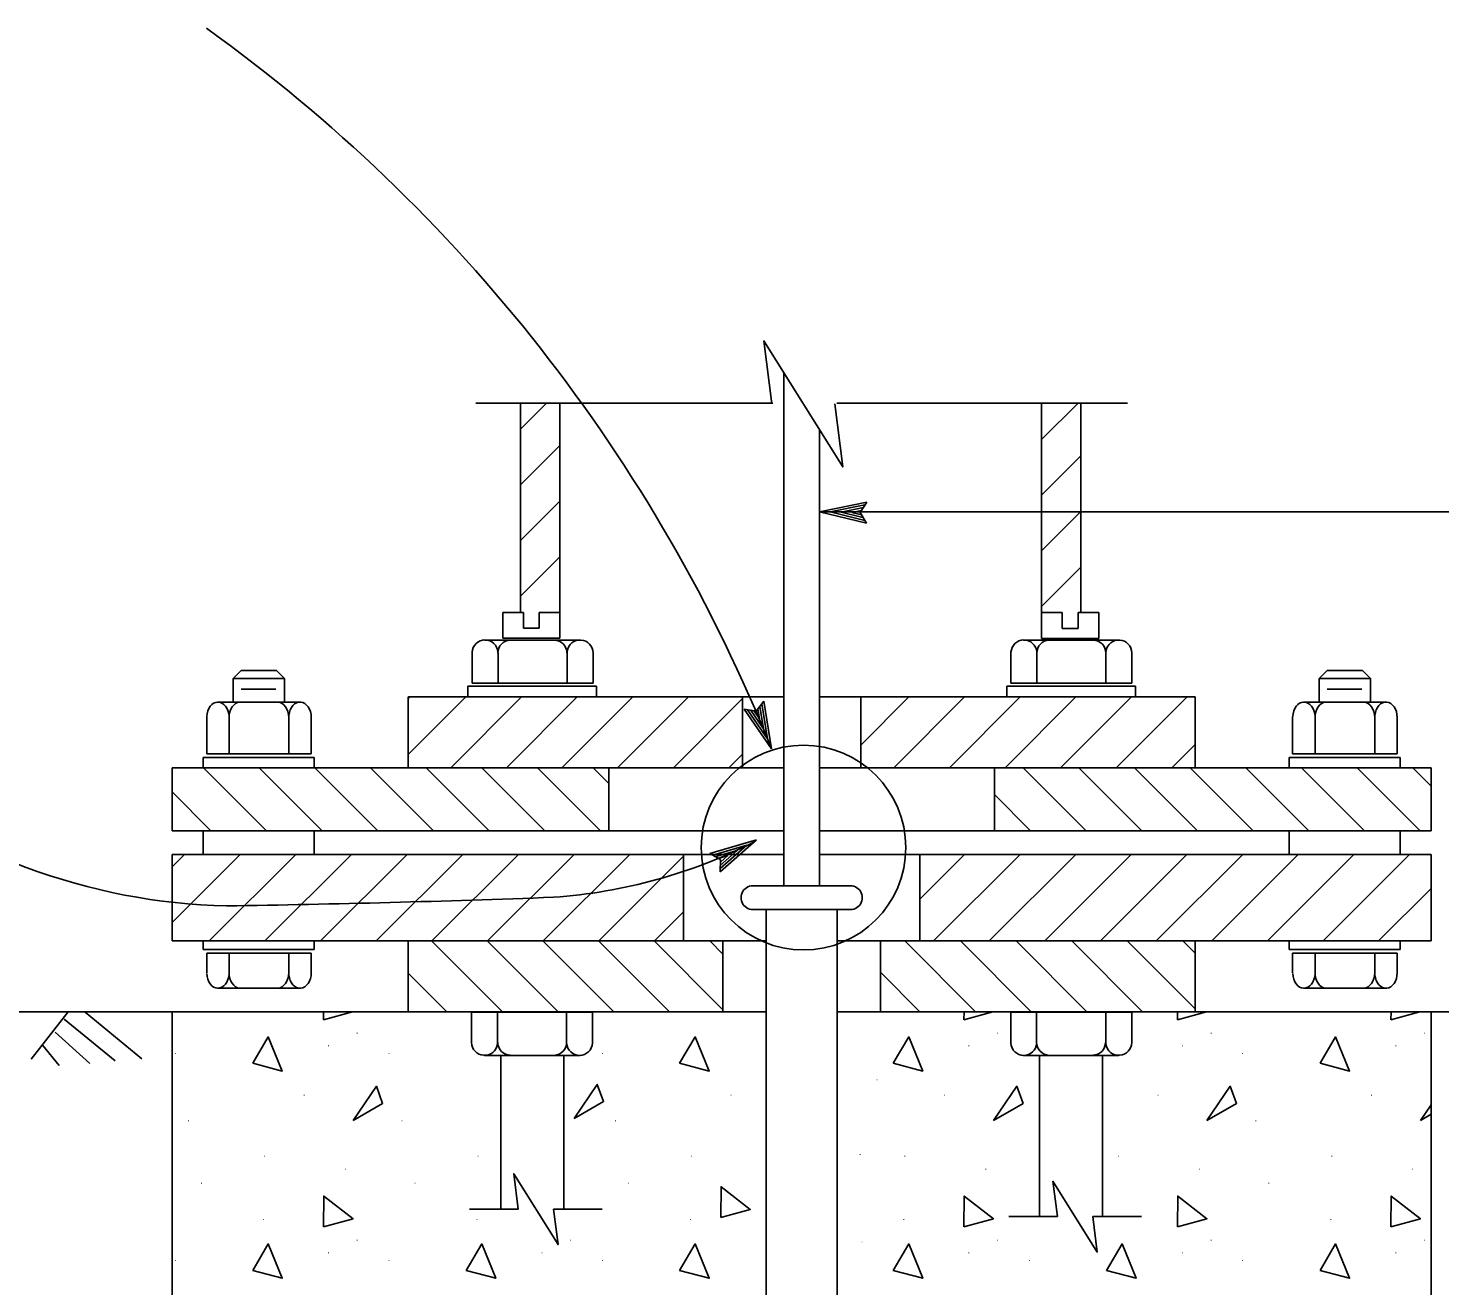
# Model space of a CAD drawing. Extents: x -894 to 866, y -472 to 714.
# Drawn here: x -487.8 to -308.5, y -60 to 99.7 of the extents above; entities that cross this region are included whole.
import ezdxf

# ---------------------------------------------------------------- set-up
doc = ezdxf.new("R2010")
doc.units = 0
for name, color, linetype in [('56 Stage 3 Anno', 7, 'Continuous'), ('59 Sndwall Anno', 7, 'Continuous'), ('60 Nongeo Data', 7, 'Continuous')]:
    doc.layers.add(name, color=color, linetype=linetype)

msp = doc.modelspace()

# ---------------------------------------------------------------- linework, layer by layer
at = {"layer": '56 Stage 3 Anno'}
for p, q in [((-387.3, 38.29), (-381.28, 39.49)), ((-381.28, 39.49), (-382.11, 38.18)), ((-381.28, 39.49), (-381.28, 39.49)), ((-381.33, 36.82), (-387.3, 38.29)), ((-387.3, 38.29), (-387.3, 38.29)), ((-387.3, 38.29), (-283.73, 38.29)), ((-381.54, 37.18), (-385.92, 38.26)), ((-385.91, 38.26), (-381.52, 39.14)), ((-384.54, 38.23), (-381.7, 38.8)), ((-381.77, 37.55), (-384.54, 38.23)), ((-383.16, 38.2), (-381.95, 38.44)), ((-381.94, 37.9), (-383.16, 38.2)), ((-382.11, 38.18), (-381.33, 36.82)), ((-381.33, 36.82), (-381.33, 36.82)), ((-393.38, 8.15), (-396.85, 13.22)), ((-396.85, 13.22), (-396.85, 13.22)), ((-396.85, 13.22), (-395.32, 12.97)), ((-393.9, 9.44), (-396.43, 13.14)), ((-394.41, 10.71), (-396.04, 13.1)), ((-394.92, 11.99), (-395.62, 13.02)), ((-395.32, 12.97), (-394.37, 14.21)), ((-395.12, 13.24), (-394.92, 11.99)), ((-394.87, 13.53), (-394.41, 10.71)), ((-394.62, 13.88), (-393.89, 9.43)), ((-394.37, 14.21), (-394.37, 14.21)), ((-394.37, 14.21), (-393.38, 8.15)), ((-393.38, 8.15), (-393.38, 8.15)), ((-401.21, -5.13), (-395.31, -3.39)), ((-395.31, -3.39), (-399.92, -7.46)), ((-395.31, -3.39), (-395.31, -3.39)), ((-399.86, -5.91), (-401.21, -5.13)), ((-401.21, -5.13), (-401.21, -5.13)), ((-400.85, -5.33), (-396.52, -4.06)), ((-400.47, -5.53), (-397.73, -4.73)), ((-397.73, -4.73), (-399.9, -6.65)), ((-396.53, -4.07), (-399.89, -7.03)), ((-400.15, -5.75), (-398.94, -5.4)), ((-399.92, -7.46), (-399.86, -5.91)), ((-398.94, -5.4), (-399.87, -6.22)), ((-399.92, -7.46), (-399.92, -7.46))]:
    msp.add_line(p, q, dxfattribs=at)
msp.add_circle((-389.32, -4.38), 13, dxfattribs=at)
for centre, radius, start, end in [((-586.34, -69.27), 207.91, 21.8616, 54.3591), ((-460.9, 65.85), 77.66, 230.278, 268.7241), ((-425.67, 55.72), 66.56, 273.9653, 296.9054), ((-492.12, 1881.2), 1893.22, 270.89246, 272.15065)]:
    msp.add_arc(centre, radius, start, end, dxfattribs=at)
at = {"layer": '59 Sndwall Anno'}
for p, q in [((-425.27, 48.79), (-421.98, 52.08)), ((-359.06, 47.45), (-354.42, 52.08)), ((-425.27, 41.71), (-420.27, 46.71)), ((-359.06, 40.38), (-354.06, 45.38)), ((-425.27, 34.64), (-420.27, 39.64)), ((-359.06, 33.3), (-354.06, 38.3)), ((-425.27, 27.57), (-420.27, 32.57)), ((-359.06, 26.23), (-354.06, 31.23)), ((-439.55, 14.5), (-439.29, 14.76)), ((-439.55, 7.43), (-432.22, 14.76)), ((-434.15, 5.76), (-425.15, 14.76)), ((-427.08, 5.76), (-418.08, 14.76)), ((-420.01, 5.76), (-411.01, 14.76)), ((-412.94, 5.76), (-403.94, 14.76)), ((-405.86, 5.76), (-397.05, 14.57)), ((-382.05, 8.63), (-375.92, 14.76)), ((-377.85, 5.76), (-368.85, 14.76)), ((-370.78, 5.76), (-361.78, 14.76)), ((-363.71, 5.76), (-354.71, 14.76)), ((-356.64, 5.76), (-347.64, 14.76)), ((-349.57, 5.76), (-340.57, 14.76)), ((-398.79, 5.76), (-397.05, 7.5)), ((-342.5, 5.76), (-339.55, 8.7)), ((-457.55, -2.24), (-465.55, 5.76)), ((-450.48, -2.24), (-458.48, 5.76)), ((-443.41, -2.24), (-451.41, 5.76)), ((-436.33, -2.24), (-444.33, 5.76)), ((-429.26, -2.24), (-437.26, 5.76)), ((-422.19, -2.24), (-430.19, 5.76)), ((-415.12, -2.24), (-423.12, 5.76)), ((-414.05, 3.77), (-416.05, 5.76)), ((-353.4, -2.24), (-361.4, 5.76)), ((-346.32, -2.24), (-354.32, 5.76)), ((-339.25, -2.24), (-347.25, 5.76)), ((-332.18, -2.24), (-340.18, 5.76)), ((-325.11, -2.24), (-333.11, 5.76)), ((-318.04, -2.24), (-326.04, 5.76)), ((-310.97, -2.24), (-318.97, 5.76)), ((-309.55, 3.42), (-311.9, 5.76)), ((-464.62, -2.24), (-469.55, 2.7)), ((-360.47, -2.24), (-365.05, 2.35)), ((-469.55, -6.82), (-467.97, -5.24)), ((-469.55, -13.9), (-460.9, -5.24)), ((-464.83, -16.24), (-453.83, -5.24)), ((-457.76, -16.24), (-446.76, -5.24)), ((-450.68, -16.24), (-439.68, -5.24)), ((-443.61, -16.24), (-432.61, -5.24)), ((-436.54, -16.24), (-425.54, -5.24)), ((-429.47, -16.24), (-418.47, -5.24)), ((-422.4, -16.24), (-411.4, -5.24)), ((-374.55, -10.92), (-368.87, -5.24)), ((-372.8, -16.24), (-361.8, -5.24)), ((-365.73, -16.24), (-354.73, -5.24)), ((-358.66, -16.24), (-347.66, -5.24)), ((-351.59, -16.24), (-340.59, -5.24)), ((-344.51, -16.24), (-333.51, -5.24)), ((-337.44, -16.24), (-326.44, -5.24)), ((-330.37, -16.24), (-319.37, -5.24)), ((-323.3, -16.24), (-312.3, -5.24)), ((-415.33, -16.24), (-404.55, -5.46)), ((-316.23, -16.24), (-309.55, -9.56)), ((-408.26, -16.24), (-404.55, -12.53)), ((-427.57, -25.24), (-436.57, -16.24)), ((-420.5, -25.24), (-429.5, -16.24)), ((-413.43, -25.24), (-422.43, -16.24)), ((-406.36, -25.24), (-415.36, -16.24)), ((-399.55, -24.97), (-408.29, -16.24)), ((-399.55, -17.9), (-401.22, -16.24)), ((-367.45, -25.24), (-376.45, -16.24)), ((-360.38, -25.24), (-369.38, -16.24)), ((-353.31, -25.24), (-362.31, -16.24)), ((-346.24, -25.24), (-355.24, -16.24)), ((-339.55, -24.85), (-348.17, -16.24)), ((-339.55, -17.78), (-341.1, -16.24)), ((-434.64, -25.24), (-439.55, -20.33)), ((-374.52, -25.24), (-379.55, -20.21)), ((-573.89, -25.24), (-469.55, -25.24)), ((-482.78, -25.26), (-487.48, -31.24)), ((-483.25, -26.16), (-476.8, -31.46)), ((-480.59, -25.29), (-473.38, -31.22)), ((-484.42, -27.81), (-480.02, -31.82)), ((-485.98, -29.53), (-483.92, -32.06))]:
    msp.add_line(p, q, dxfattribs=at)
for points in [[(-450.31, -26.24), (-450.3, -25.24)], [(-446.63, -25.24), (-450.31, -26.24)], [(-368.93, -26.24), (-368.92, -25.24)], [(-365.24, -25.24), (-368.93, -26.24)], [(-341.8, -26.24), (-341.79, -25.24)], [(-338.12, -25.24), (-341.8, -26.24)], [(-314.67, -26.24), (-314.66, -25.24)], [(-310.99, -25.24), (-314.67, -26.24)], [(-310.92, -39.05), (-309.55, -37.04)], [(-309.55, -38.25), (-310.92, -39.05)]]:
    msp.add_lwpolyline(points, dxfattribs=at)
for points in [[(-459.31, -31.78), (-457.33, -28.42), (-455.55, -32.77)], [(-405.06, -31.78), (-403.08, -28.42), (-401.3, -32.77)], [(-377.93, -31.78), (-375.95, -28.42), (-374.17, -32.77)], [(-323.68, -31.78), (-321.7, -28.42), (-319.92, -32.77)], [(-446.56, -39.05), (-443.59, -34.69), (-442.8, -36.87)], [(-418.48, -38.81), (-415.52, -34.46), (-414.73, -36.63)], [(-365.18, -39.05), (-362.21, -34.69), (-361.42, -36.87)], [(-338.05, -39.05), (-335.08, -34.69), (-334.29, -36.87)], [(-399.83, -51.36), (-399.8, -47.46), (-396.09, -50.34)], [(-450.31, -52.54), (-450.28, -48.64), (-446.56, -51.52)], [(-368.93, -52.54), (-368.89, -48.64), (-365.18, -51.52)], [(-341.8, -52.54), (-341.77, -48.64), (-338.05, -51.52)], [(-314.67, -52.54), (-314.64, -48.64), (-310.92, -51.52)], [(-459.31, -58.09), (-457.33, -54.72), (-455.55, -59.08)], [(-432.19, -58.09), (-430.21, -54.72), (-428.43, -59.08)], [(-405.06, -58.09), (-403.08, -54.72), (-401.3, -59.08)], [(-377.93, -58.09), (-375.95, -54.72), (-374.17, -59.08)], [(-350.81, -58.09), (-348.83, -54.72), (-347.05, -59.08)], [(-323.68, -58.09), (-321.7, -54.72), (-319.92, -59.08)]]:
    msp.add_lwpolyline(points, close=True, dxfattribs=at)
at = {"layer": '60 Nongeo Data'}
for p, q in [((-391.8, -9.24), (-391.8, 55.92)), ((-430.97, 52.08), (-393.23, 52.08)), ((-425.27, 25.48), (-425.27, 52.08)), ((-420.27, 25.48), (-420.27, 52.08)), ((-385.1, 52.08), (-348.13, 52.08)), ((-359.06, 25.06), (-359.06, 52.08)), ((-354.06, 25.4), (-354.06, 52.08)), ((-387.3, -9.24), (-387.3, 48.72)), ((-427.53, 22.22), (-427.53, 25.48)), ((-427.53, 25.48), (-424.9, 25.48)), ((-424.9, 25.48), (-424.9, 23.48)), ((-422.9, 23.48), (-422.9, 25.48)), ((-422.9, 25.48), (-420.27, 25.48)), ((-420.27, 22.22), (-420.27, 25.48)), ((-359.06, 22.2), (-359.06, 25.47)), ((-359.06, 25.47), (-356.43, 25.47)), ((-356.43, 25.47), (-356.43, 23.47)), ((-354.43, 23.47), (-354.43, 25.47)), ((-354.43, 25.47), (-351.8, 25.47)), ((-351.8, 22.2), (-351.8, 25.47)), ((-424.9, 23.48), (-422.9, 23.48)), ((-356.43, 23.47), (-354.43, 23.47)), ((-429.84, 21.98), (-417.7, 21.98)), ((-427.53, 22.22), (-420.27, 22.22)), ((-361.37, 21.98), (-349.22, 21.98)), ((-359.06, 22.2), (-351.8, 22.2)), ((-431.43, 16.5), (-431.43, 20.44)), ((-428.14, 20.34), (-428.14, 16.5)), ((-419.36, 16.5), (-419.36, 20.57)), ((-416.06, 16.5), (-416.06, 20.36)), ((-362.96, 16.5), (-362.96, 20.44)), ((-359.67, 20.34), (-359.67, 16.5)), ((-350.88, 16.5), (-350.88, 20.57)), ((-347.59, 16.5), (-347.59, 20.36)), ((-461.78, 17.11), (-460.78, 18.11)), ((-460.78, 18.11), (-456.28, 18.11)), ((-455.28, 17.11), (-456.28, 18.11)), ((-323.78, 17.11), (-322.78, 18.11)), ((-322.78, 18.11), (-318.28, 18.11)), ((-317.28, 17.11), (-318.28, 18.11)), ((-461.78, 17.11), (-455.28, 17.11)), ((-461.78, 14.11), (-461.78, 17.11)), ((-455.28, 14.11), (-455.28, 17.11)), ((-431.43, 16.5), (-416.06, 16.5)), ((-362.96, 16.5), (-347.59, 16.5)), ((-323.78, 17.11), (-317.28, 17.11)), ((-323.78, 14.11), (-323.78, 17.11)), ((-317.28, 14.11), (-317.28, 17.11)), ((-460.77, 15.73), (-456.38, 15.73)), ((-439.55, 14.76), (-439.55, 5.76)), ((-439.55, 14.76), (-391.8, 14.76)), ((-431.96, 16.12), (-431.96, 14.76)), ((-415.63, 16.12), (-431.96, 16.12)), ((-431.96, 14.76), (-415.63, 14.76)), ((-415.63, 14.76), (-415.63, 16.12)), ((-397.05, 5.76), (-397.05, 14.76)), ((-387.3, 14.76), (-339.55, 14.76)), ((-382.05, 5.76), (-382.05, 14.76)), ((-363.48, 16.12), (-363.48, 14.76)), ((-347.15, 16.12), (-363.48, 16.12)), ((-363.48, 14.76), (-347.15, 14.76)), ((-363.48, 14.76), (-347.15, 14.76)), ((-347.15, 14.76), (-347.15, 16.12)), ((-339.55, 14.76), (-339.55, 5.76)), ((-322.77, 15.73), (-318.38, 15.73)), ((-463.78, 14.11), (-453.28, 14.11)), ((-325.78, 14.11), (-315.28, 14.11)), ((-465.16, 7.52), (-465.16, 12.25)), ((-462.31, 12.13), (-462.31, 7.52)), ((-454.72, 7.52), (-454.72, 12.41)), ((-451.87, 7.52), (-451.87, 12.16)), ((-327.16, 7.52), (-327.16, 12.25)), ((-324.31, 12.13), (-324.31, 7.52)), ((-316.72, 7.52), (-316.72, 12.41)), ((-313.87, 7.52), (-313.87, 12.16)), ((-465.16, 7.52), (-451.87, 7.52)), ((-327.16, 7.52), (-313.87, 7.52)), ((-469.55, 5.76), (-469.55, -2.24)), ((-469.55, 5.76), (-391.8, 5.76)), ((-465.61, 7.08), (-465.61, 5.76)), ((-451.5, 7.08), (-465.61, 7.08)), ((-465.61, 5.76), (-451.5, 5.76)), ((-451.5, 5.76), (-451.5, 7.08)), ((-414.05, 5.76), (-414.05, -2.24)), ((-387.3, 5.76), (-309.55, 5.76)), ((-365.05, 5.76), (-365.05, -2.24)), ((-327.61, 7.08), (-327.61, 5.76)), ((-313.5, 7.08), (-327.61, 7.08)), ((-313.5, 5.76), (-327.61, 5.76)), ((-327.61, 5.76), (-313.5, 5.76)), ((-313.5, 5.76), (-313.5, 7.08)), ((-309.55, 5.76), (-309.55, -2.24)), ((-469.55, -2.24), (-391.8, -2.24)), ((-465.61, -5.24), (-465.61, -2.24)), ((-451.5, -5.24), (-451.5, -2.24)), ((-387.3, -2.24), (-309.55, -2.24)), ((-327.61, -5.24), (-327.61, -2.24)), ((-313.5, -5.24), (-313.5, -2.24)), ((-469.55, -5.24), (-469.55, -16.24)), ((-469.55, -5.24), (-391.8, -5.24)), ((-404.55, -5.24), (-404.55, -16.24)), ((-387.3, -5.24), (-309.55, -5.24)), ((-374.55, -5.24), (-374.55, -16.24)), ((-309.55, -5.24), (-309.55, -16.24)), ((-395.55, -9.24), (-383.55, -9.24)), ((-395.55, -12.24), (-383.55, -12.24)), ((-394.05, -12.24), (-394.05, -143.94)), ((-385.05, -12.24), (-385.05, -143.94)), ((-469.55, -16.24), (-394.05, -16.24)), ((-465.61, -16.24), (-451.5, -16.24)), ((-465.61, -17.33), (-465.61, -16.24)), ((-451.5, -17.33), (-465.61, -17.33)), ((-465.16, -17.81), (-451.87, -17.81)), ((-465.16, -17.81), (-465.16, -20.27)), ((-462.31, -20.39), (-462.31, -17.81)), ((-454.72, -17.81), (-454.72, -20.27)), ((-451.87, -17.81), (-451.87, -20.27)), ((-451.5, -16.24), (-451.5, -17.33)), ((-439.55, -16.24), (-439.55, -25.24)), ((-399.55, -16.24), (-399.55, -25.24)), ((-385.05, -16.24), (-309.55, -16.24)), ((-379.55, -16.24), (-379.55, -25.24)), ((-339.55, -16.24), (-339.55, -25.24)), ((-313.5, -16.24), (-327.61, -16.24)), ((-327.61, -16.24), (-313.5, -16.24)), ((-327.61, -17.33), (-327.61, -16.24)), ((-313.5, -17.33), (-327.61, -17.33)), ((-327.16, -17.81), (-313.87, -17.81)), ((-327.16, -17.81), (-327.16, -20.27)), ((-324.31, -20.39), (-324.31, -17.81)), ((-316.72, -17.81), (-316.72, -20.27)), ((-313.87, -17.81), (-313.87, -20.27)), ((-313.5, -17.33), (-313.5, -16.24)), ((-463.78, -22.24), (-453.28, -22.24)), ((-325.78, -22.24), (-315.28, -22.24)), ((-547.55, -25.24), (-394.05, -25.24)), ((-469.55, -25.24), (-469.55, -142.56)), ((-431.5, -25.24), (-431.5, -29.14)), ((-416.13, -25.28), (-431.5, -25.28)), ((-428.2, -25.24), (-428.2, -29.36)), ((-419.42, -29.12), (-419.42, -25.24)), ((-416.13, -25.24), (-416.13, -29.22)), ((-385.05, -25.24), (-215.98, -25.24)), ((-362.98, -25.24), (-362.98, -29.22)), ((-362.98, -25.28), (-347.61, -25.28)), ((-359.69, -29.12), (-359.69, -25.24)), ((-350.91, -25.24), (-350.91, -29.36)), ((-347.61, -25.24), (-347.61, -29.14)), ((-309.55, -25.24), (-309.55, -136.88)), ((-417.72, -30.77), (-429.87, -30.77)), ((-427.79, -30.77), (-427.79, -50.31)), ((-419.79, -30.77), (-419.79, -50.31)), ((-361.39, -30.77), (-349.24, -30.77)), ((-359.32, -30.77), (-359.32, -51.25)), ((-351.32, -30.77), (-351.32, -51.25)), ((-431.76, -50.31), (-425.58, -50.31)), ((-421.08, -50.31), (-414.89, -50.31)), ((-363.24, -51.25), (-357.05, -51.25)), ((-352.55, -51.25), (-346.37, -51.25))]:
    msp.add_line(p, q, dxfattribs=at)
for points in [[(-393.34, 51.97), (-394.34, 59.97), (-384.34, 43.97), (-385.34, 51.97)], [(-421.08, -50.31), (-420.51, -54.81), (-426.14, -45.81), (-425.58, -50.31)], [(-352.55, -51.25), (-351.99, -55.75), (-357.62, -46.75), (-357.05, -51.25)]]:
    msp.add_lwpolyline(points, dxfattribs=at)
for centre, radius, start, end in [((-429.79, 20.34), 1.65, 4.8048, 176.3828), ((-426.5, 20.34), 1.65, 92.9268, 180.3985), ((-421.03, 20.33), 1.65, 0.4996, 88.1024), ((-417.71, 20.34), 1.65, 0.7224, 171.7875), ((-361.31, 20.34), 1.65, 4.8048, 176.3828), ((-358.02, 20.34), 1.65, 92.9268, 180.3985), ((-352.55, 20.33), 1.65, 0.4996, 88.1024), ((-349.24, 20.34), 1.65, 0.7224, 171.7875), ((-395.74, -10.74), 1.51, 82.875, 277.125), ((-383.37, -10.74), 1.51, 262.875, 97.125), ((-429.85, -29.12), 1.65, 180.7224, 351.7875), ((-426.53, -29.11), 1.65, 180.4996, 268.1024), ((-421.07, -29.12), 1.65, 272.9268, 0.3985), ((-417.78, -29.12), 1.65, 184.8048, 356.3828), ((-361.33, -29.12), 1.65, 183.6172, 355.1952), ((-358.04, -29.12), 1.65, 179.6015, 267.0732), ((-352.58, -29.11), 1.65, 271.8976, 359.5004), ((-349.26, -29.12), 1.65, 188.2125, 359.2776)]:
    msp.add_arc(centre, radius, start, end, dxfattribs=at)
for centre, start_param, end_param in [((-463.73, 12.13), 1.654657, 4.649257), ((-460.89, 12.13), 3.192675, 4.719343), ((-456.16, 12.12), 1.579515, 3.108473), ((-453.3, 12.13), 1.583404, 4.569053), ((-325.73, 12.13), 1.654657, 4.649257), ((-322.89, 12.13), 3.192675, 4.719343), ((-318.16, 12.12), 1.579515, 3.108473), ((-315.3, 12.13), 1.583404, 4.569053), ((-463.73, -20.26), 4.775521, 7.770121), ((-460.89, -20.26), 4.705435, 6.232103), ((-456.16, -20.25), 0.03312, 1.562077), ((-453.3, -20.26), 4.855725, 7.841374), ((-325.73, -20.26), 4.775521, 7.770121), ((-322.89, -20.26), 4.705435, 6.232103), ((-318.16, -20.25), 0.03312, 1.562077), ((-315.3, -20.26), 4.855725, 7.841374)]:
    msp.add_ellipse(centre, major_axis=(0, -1.98), ratio=0.7203, start_param=start_param, end_param=end_param, dxfattribs=at)

# ---------------------------------------------------------------- texts
at = {"layer": '59 Sndwall Anno'}
for p in [(-446.18, -28.01), (-364.8, -28.01), (-337.67, -28.01), (-310.54, -28.01), (-469.28, -30.58), (-449.83, -29.61), (-442.15, -30.58), (-415.03, -30.58), (-368.45, -29.61), (-341.32, -29.61), (-333.65, -30.58), (-314.2, -29.61), (-380.13, -33.96), (-452.92, -35.89), (-398.67, -35.89), (-371.54, -35.89), (-344.41, -35.89), (-317.29, -35.89), (-467.62, -39.15), (-440.49, -39.15), (-413.36, -39.15), (-331.98, -39.15), (-457.97, -43.62), (-430.84, -43.62), (-403.72, -43.62), (-382.26, -43.42), (-376.59, -43.62), (-349.46, -43.62), (-322.33, -43.62), (-447.68, -45.28), (-366.3, -45.28), (-339.17, -45.28), (-312.05, -45.28), (-465.97, -47.08), (-438.84, -47.08), (-411.72, -47.08), (-330.34, -47.08), (-458.1, -51.67), (-430.97, -51.67), (-403.84, -51.67), (-376.72, -51.67), (-322.46, -51.67), (-446.18, -54.32), (-419.05, -54.32), (-382.03, -54.54), (-364.8, -54.32), (-337.67, -54.32), (-310.54, -54.32), (-469.28, -56.89), (-449.83, -55.92), (-442.15, -56.89), (-422.7, -55.92), (-415.03, -56.89), (-368.45, -55.92), (-360.77, -56.89), (-341.32, -55.92), (-333.65, -56.89), (-314.2, -55.92)]:
    msp.add_text('.', height=0.8, dxfattribs=at).set_placement(p)

doc.saveas('drawing.dxf')
